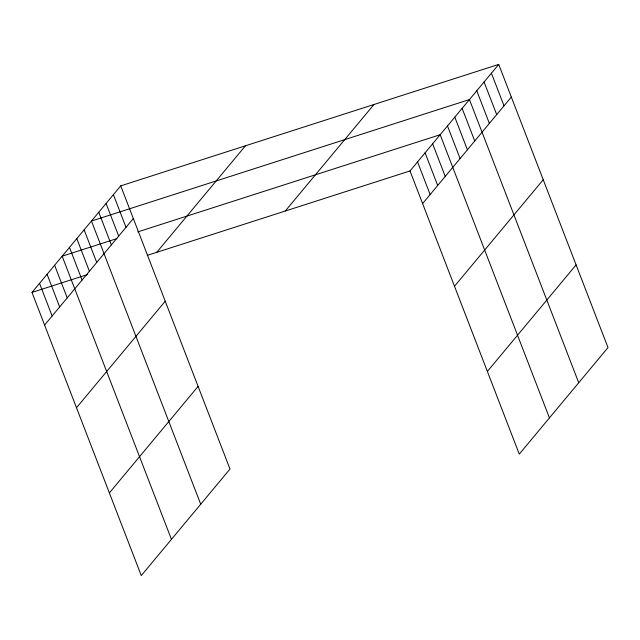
<?xml version="1.0" encoding="UTF-8"?>
<svg xmlns="http://www.w3.org/2000/svg" width="640" height="640" viewBox="0 0 640 640"><rect width="100%" height="100%" fill="white"/><g stroke="black" fill="none" stroke-linecap="round" stroke-linejoin="round"><path stroke-width="0.96" d="M120.728 185.872L229.992 469.056L141.272 575.6L32 292.416L120.728 185.872L498.728 64.4L608 347.584L519.272 454.128L410.008 170.944L498.728 64.4M44.6 325.056L133.32 218.52M156.744 252.328L245.464 145.792M76.496 407.736L165.224 301.192M285.264 211.032L373.984 104.488M109.368 492.92L198.096 386.376M422.6 203.592L511.328 97.048M454.504 286.264L543.232 179.728M487.376 371.448L576.096 264.904M116.976 238.576L62.168 256.192L171.44 539.368M137.768 231.896L440.168 134.72L549.44 417.904M32 292.416L87.752 274.496M147.288 255.368L410.008 170.944M491.408 73.192L504.008 105.84M484.088 81.984L496.688 114.624M476.768 90.776L489.368 123.416M578.72 382.744L469.448 99.56L91.448 221.032L200.712 504.216M462.128 108.352L474.728 141M454.808 117.144L467.408 149.784M447.488 125.936L460.088 158.576M432.632 143.776L445.224 176.424M425.088 152.832L437.688 185.48M417.544 161.888L430.144 194.536M113.408 194.664L126 227.304M106.088 203.456L118.68 236.096M98.768 212.24L111.36 244.888M84.128 229.824L96.72 262.464M76.808 238.608L89.4 271.256M69.488 247.4L82.08 280.048M54.624 265.248L67.224 297.888M47.08 274.304L59.68 306.944M39.544 283.36L52.136 316"/></g></svg>
